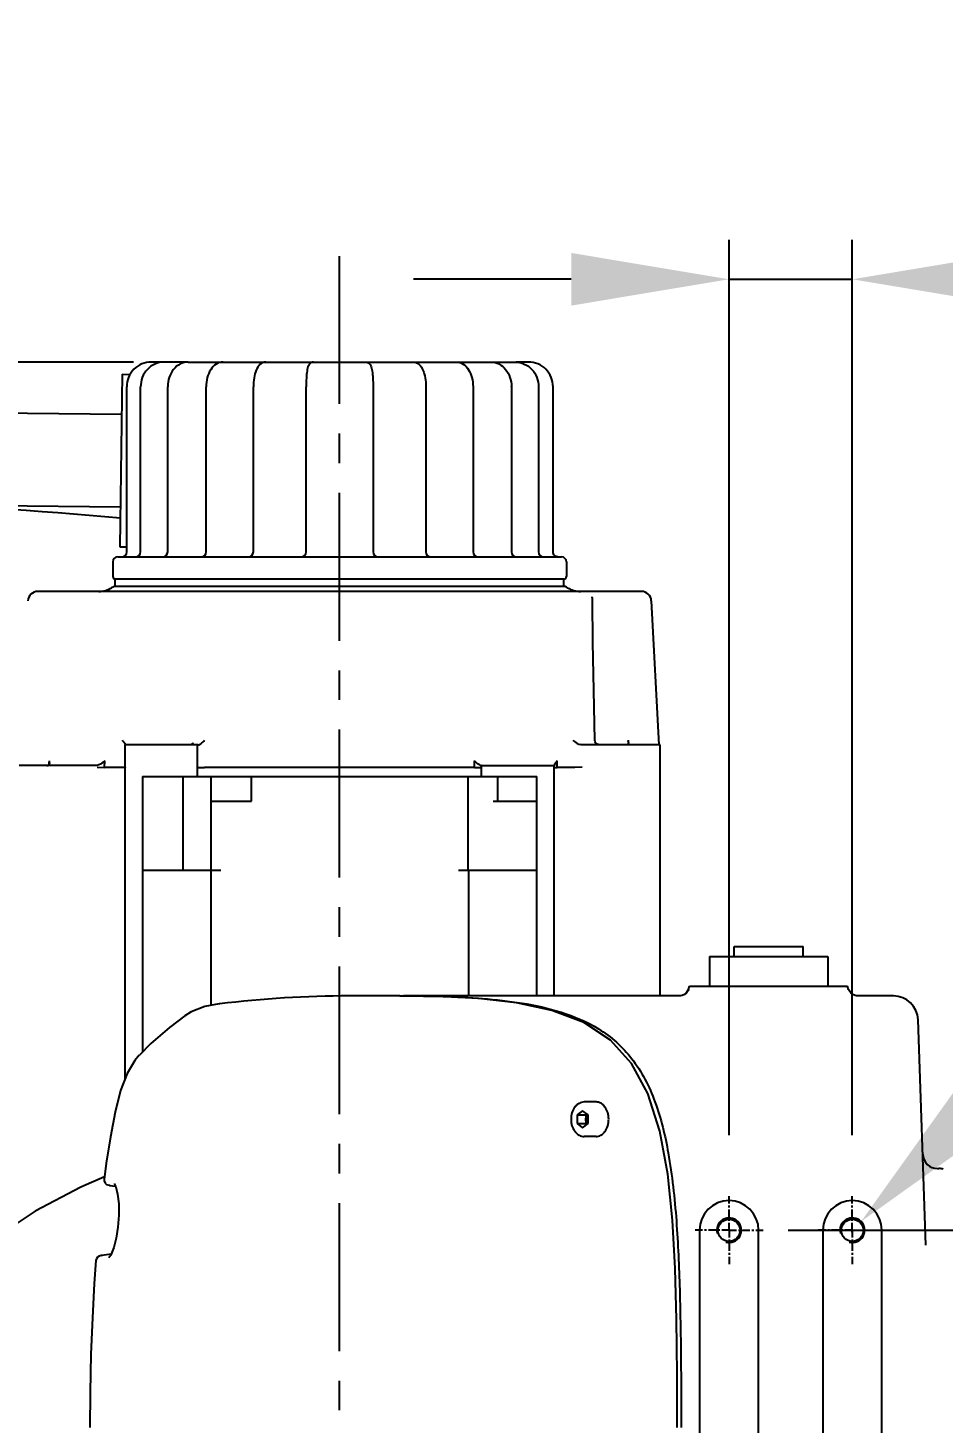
# Model space of a CAD drawing. Header units: millimetres. Extents: x 4086 to 10416, y 123 to 1549.
# Drawn here: x 7031.9 to 7078.3, y 481.7 to 552.4 of the extents above; entities that cross this region are included whole.
import ezdxf

# ---------------------------------------------------------------- set-up
doc = ezdxf.new("R2010")
doc.units = ezdxf.units.MM
doc.linetypes.add('CENTER', pattern=[0.6, 0.375, -0.075, 0.075, -0.075])
for name, color, linetype in [('中心线', 7, 'Continuous'), ('外形图', 7, 'Continuous'), ('尺寸标注', 7, 'Continuous')]:
    doc.layers.add(name, color=color, linetype=linetype)
doc.styles.add('思源黑', font='SourceHanSansCN-Normal.ttf')
doc.dimstyles.new('尺寸标注_1_4比例中六', dxfattribs={"dimtxt": 10, "dimasz": 8, "dimexe": 2, "dimexo": 1.5, "dimgap": 1, "dimtad": 1, "dimdec": 1, "dimlfac": 4, "dimdsep": 46, "dimtxsty": '思源黑', "dimcen": 0.09, "dimadec": 0, "dimazin": 0, "dimtp": 0.01, "dimtm": 0.01, "dimtfac": 1, "dimtdec": 1, "dimtofl": 0, "dimtmove": 0, "dimatfit": 3, "dimfxl": 1, "dimtolj": 1, "dimarcsym": 0})
doc.dimstyles.new('尺寸标注_1_4比例中六弯折', dxfattribs={"dimtxt": 10, "dimasz": 8, "dimexe": 2, "dimexo": 1.5, "dimgap": 1, "dimtad": 1, "dimtih": 1, "dimtoh": 1, "dimdec": 1, "dimlfac": 4, "dimdsep": 46, "dimtxsty": '思源黑', "dimcen": 0.09, "dimadec": 0, "dimazin": 0, "dimtp": 0.01, "dimtm": 0.01, "dimtfac": 1, "dimtdec": 1, "dimtofl": 0, "dimtmove": 0, "dimatfit": 3, "dimfxl": 1, "dimtolj": 1, "dimarcsym": 0})

# ---------------------------------------------------------------- blocks, each defined once
blk = doc.blocks.new('*D801')
at = {"layer": 'Defpoints', "color": 0}
for p in [(7068.95, 491.453), (7068.95, 471.453), (7108.19, 471.453)]:
    blk.add_point(p, dxfattribs=at)
at = {"layer": '尺寸标注', "color": 0, "linetype": 'Continuous', "lineweight": -2}
for p, q in [((7070.45, 491.453), (7110.19, 491.453)), ((7108.19, 483.453), (7108.19, 479.453)), ((7070.45, 471.453), (7110.19, 471.453)), ((7108.19, 471.453), (7108.19, 444.253))]:
    blk.add_line(p, q, dxfattribs=at)
at = {"layer": '尺寸标注', "color": 0}
for points in [[(7109.523, 483.453), (7106.856, 483.453), (7108.19, 491.453)], [(7106.856, 479.453), (7109.523, 479.453), (7108.19, 471.453)]]:
    blk.add_solid(points, dxfattribs=at)
at = {"layer": '尺寸标注', "color": 0, "insert": (7102.012, 452.097), "char_height": 10, "attachment_point": 5, "rotation": 90, "style": '思源黑'}
blk.add_mtext('\\A1;80', dxfattribs=at)
blk = doc.blocks.new('*D802')
at = {"layer": 'Defpoints', "color": 0}
for p in [(7073.7, 539.648), (7067.45, 494.766), (7073.7, 494.766)]:
    blk.add_point(p, dxfattribs=at)
at = {"layer": '尺寸标注', "color": 0, "linetype": 'Continuous', "lineweight": -2}
for p, q in [((7067.45, 496.266), (7067.45, 541.648)), ((7073.7, 496.266), (7073.7, 541.648)), ((7059.45, 539.648), (7051.45, 539.648)), ((7081.7, 539.648), (7105.415, 539.648))]:
    blk.add_line(p, q, dxfattribs=at)
at = {"layer": '尺寸标注', "color": 0}
for points in [[(7059.45, 538.315), (7059.45, 540.982), (7067.45, 539.648)], [(7081.7, 540.982), (7081.7, 538.315), (7073.7, 539.648)]]:
    blk.add_solid(points, dxfattribs=at)
at = {"layer": '尺寸标注', "color": 0, "insert": (7097.557, 545.826), "char_height": 10, "attachment_point": 5, "style": '思源黑'}
blk.add_mtext('\\A1;25', dxfattribs=at)
blk = doc.blocks.new('*D803')
at = {"layer": 'Defpoints', "color": 0}
for p in [(7074.142, 491.895), (7073.257, 491.012)]:
    blk.add_point(p, dxfattribs=at)
at = {"layer": '尺寸标注', "color": 0, "linetype": 'Continuous', "lineweight": -2}
for p in [(7079.804, 497.546), (7193.654, 512.414)]:
    blk.add_line(p, (7094.703, 512.414), dxfattribs=at)
at = {"layer": '尺寸标注', "color": 0, "linetype": 'Continuous'}
for p, q in [((7073.61, 491.453), (7073.79, 491.453)), ((7073.7, 491.363), (7073.7, 491.543))]:
    blk.add_line(p, q, dxfattribs=at)
at = {"layer": '尺寸标注', "color": 0}
blk.add_solid([(7078.863, 498.49), (7080.746, 496.602), (7074.142, 491.895)], dxfattribs=at)
at = {"layer": '尺寸标注', "color": 0, "insert": (7144.678, 520.436), "char_height": 10, "attachment_point": 5, "style": '思源黑'}
blk.add_mtext('\\A1;4×M5{\\C7; \\A1;\\fSource Han Sans CN Normal|b0|i0|c0|p34;depth}7.5', dxfattribs=at)
blk = doc.blocks.new('*D817')
at = {"layer": 'Defpoints', "color": 0}
for p in [(6899.275, 535.453), (7038.743, 535.453), (7009.199, 425.455)]:
    blk.add_point(p, dxfattribs=at)
at = {"layer": '尺寸标注', "color": 0, "lineweight": -2}
for p, q in [((7037.243, 535.453), (6897.275, 535.453)), ((6899.275, 433.455), (6899.275, 527.453)), ((7007.699, 425.455), (6897.275, 425.455))]:
    blk.add_line(p, q, dxfattribs=at)
at = {"layer": '尺寸标注', "color": 0}
for points in [[(6900.608, 527.453), (6897.941, 527.453), (6899.275, 535.453)], [(6897.941, 433.455), (6900.608, 433.455), (6899.275, 425.455)]]:
    blk.add_solid(points, dxfattribs=at)
at = {"layer": '尺寸标注', "color": 0, "insert": (6893.097, 480.454), "char_height": 10, "attachment_point": 5, "rotation": 90, "style": '思源黑'}
blk.add_mtext('\\A1;440', dxfattribs=at)

msp = doc.modelspace()

# ---------------------------------------------------------------- linework, layer by layer
at = {"layer": '中心线', "linetype": 'CENTER', "ltscale": 20}
msp.add_line((7047.7, 425.328), (7047.7, 541.244), dxfattribs=at)
at = {"layer": '外形图', "linetype": 'Continuous'}
for p, q in [((7038.743, 535.453), (7038.149, 535.453)), ((7040.022, 535.453), (7038.783, 535.453)), ((7040.025, 535.453), (7056.616, 535.453)), ((7057.283, 535.453), (7056.657, 535.453)), ((7036.665, 534.835), (7036.561, 526.085)), ((7036.665, 534.835), (7037.075, 534.83)), ((7036.907, 525.828), (7036.907, 534.203)), ((7037.609, 525.828), (7037.609, 534.203)), ((7038.982, 525.828), (7038.982, 534.203)), ((7040.932, 525.828), (7040.932, 534.203)), ((7043.326, 525.828), (7043.326, 534.203)), ((7046.001, 525.828), (7046.001, 534.203)), ((7049.398, 534.203), (7049.398, 525.828)), ((7052.073, 534.203), (7052.073, 525.828)), ((7054.467, 534.203), (7054.467, 525.828)), ((7056.417, 534.203), (7056.417, 525.828)), ((7057.79, 534.203), (7057.79, 525.828)), ((7058.522, 525.828), (7058.522, 534.203)), ((7026.141, 532.935), (7036.641, 532.81)), ((7026.086, 528.235), (7036.585, 528.11)), ((7036.561, 526.085), (7036.907, 526.081)), ((7036.45, 525.578), (7058.95, 525.578)), ((7036.2, 525.328), (7036.2, 524.578)), ((7059.2, 525.328), (7059.2, 524.578)), ((7059.145, 524.078), (7036.254, 524.078)), ((7036.325, 524.078), (7036.325, 524.453)), ((7059.075, 524.453), (7036.325, 524.453)), ((7059.075, 524.078), (7059.075, 524.453)), ((7063.007, 523.828), (7032.392, 523.828)), ((7060.511, 523.55), (7060.51, 523.554)), ((7060.51, 523.554), (7060.51, 523.552)), ((7060.51, 523.552), (7060.51, 523.552)), ((7060.512, 523.539), (7060.511, 523.55)), ((7060.524, 523.344), (7060.522, 523.402)), ((7063.507, 523.354), (7063.889, 516.05)), ((7060.651, 516.207), (7060.646, 516.283)), ((7060.651, 516.207), (7060.651, 516.207)), ((7036.825, 499.147), (7036.825, 516.053)), ((7040.53, 516.053), (7036.825, 516.053)), ((7040.225, 516.096), (7040.181, 516.066)), ((7040.24, 516.115), (7040.225, 516.096)), ((7040.24, 516.115), (7040.239, 516.114)), ((7040.5, 514.453), (7040.5, 516.053)), ((7063.95, 516.053), (7060.011, 516.053)), ((7063.95, 503.328), (7063.95, 516.053)), ((7035.314, 515.003), (7031.45, 515.003)), ((7032.97, 515.058), (7032.975, 515.137)), ((7032.975, 515.137), (7032.981, 515.24)), ((7035.404, 514.916), (7035.772, 514.903)), ((7036.664, 514.903), (7035.771, 514.903)), ((7035.772, 514.903), (7035.796, 515.24)), ((7054.544, 514.903), (7040.855, 514.903)), ((7054.544, 514.903), (7054.544, 515.24)), ((7054.87, 515.003), (7058.575, 515.003)), ((7054.9, 514.453), (7054.9, 515.003)), ((7058.575, 503.328), (7058.575, 515.003)), ((7058.735, 514.903), (7058.735, 515.24)), ((7059.628, 514.903), (7058.735, 514.903)), ((7059.995, 514.916), (7059.628, 514.903)), ((7037.7, 514.453), (7037.7, 500.477)), ((7037.7, 514.453), (7057.7, 514.453)), ((7039.745, 514.453), (7039.745, 509.703)), ((7041.175, 514.453), (7041.175, 509.703)), ((7043.231, 513.203), (7043.231, 514.453)), ((7054.225, 509.703), (7054.225, 514.453)), ((7055.718, 513.203), (7055.718, 514.453)), ((7057.7, 503.328), (7057.7, 514.453)), ((7041.175, 513.203), (7043.231, 513.203)), ((7055.495, 513.203), (7057.7, 513.203)), ((7037.7, 509.703), (7041.67, 509.703)), ((7041.17, 509.703), (7041.17, 502.843)), ((7041.675, 509.703), (7041.67, 509.703)), ((7053.729, 509.703), (7053.725, 509.703)), ((7053.729, 509.703), (7057.7, 509.703)), ((7054.23, 509.703), (7054.23, 503.328)), ((7067.7, 505.328), (7067.7, 505.828)), ((7067.7, 505.828), (7071.2, 505.828)), ((7071.2, 505.328), (7071.2, 505.828)), ((7066.45, 505.328), (7066.45, 503.828)), ((7066.45, 505.328), (7072.45, 505.328)), ((7072.45, 505.328), (7072.45, 503.828)), ((7065.27, 503.472), (7065.387, 503.656)), ((7065.387, 503.656), (7065.45, 503.828)), ((7065.45, 503.828), (7073.45, 503.828)), ((7073.512, 503.656), (7073.45, 503.828)), ((7073.537, 503.599), (7073.512, 503.656)), ((7073.621, 503.481), (7073.512, 503.656)), ((7073.625, 503.477), (7073.537, 503.599)), ((7041.628, 502.927), (7041.601, 502.924)), ((7050.76, 503.328), (7048.2, 503.328)), ((7050.76, 503.328), (7050.815, 503.328)), ((7052.705, 503.302), (7050.815, 503.328)), ((7050.815, 503.328), (7050.853, 503.328)), ((7050.853, 503.328), (7050.944, 503.328)), ((7064.945, 503.328), (7050.944, 503.328)), ((7073.957, 503.328), (7073.956, 503.328)), ((7075.786, 503.328), (7073.982, 503.328)), ((7077.434, 490.696), (7077.035, 502.122)), ((7037.544, 500.322), (7037.544, 500.323)), ((7060.705, 497.953), (7060.108, 497.953)), ((7060.023, 497.511), (7059.748, 497.295)), ((7059.748, 497.295), (7059.748, 496.862)), ((7059.748, 497.295), (7060.192, 497.295)), ((7060.297, 497.295), (7060.023, 497.511)), ((7060.244, 497.336), (7060.192, 497.295)), ((7060.192, 497.295), (7060.192, 496.862)), ((7060.297, 496.862), (7060.297, 497.295)), ((7059.748, 496.862), (7060.023, 496.645)), ((7059.748, 496.862), (7060.192, 496.862)), ((7060.023, 496.645), (7060.297, 496.862)), ((7060.192, 496.862), (7060.244, 496.82)), ((7060.705, 496.203), (7060.108, 496.203)), ((7035.87, 494.855), (7035.758, 494.029)), ((7078.023, 494.578), (7078.093, 494.578)), ((7036.012, 493.733), (7036.036, 493.729)), ((7036.039, 493.728), (7036.035, 493.729)), ((7036.061, 493.727), (7036.039, 493.728)), ((7036.039, 493.728), (7036.335, 493.686)), ((7036.29, 493.816), (7036.291, 493.816)), ((7065.95, 491.453), (7065.95, 471.453)), ((7068.95, 471.453), (7068.95, 491.453)), ((7072.2, 491.453), (7072.2, 471.453)), ((7075.2, 471.453), (7075.2, 491.453)), ((7035.426, 490.093), (7035.364, 490.006)), ((7035.5, 490.14), (7035.426, 490.093)), ((7035.641, 490.175), (7035.644, 490.176)), ((7036.117, 490.239), (7035.644, 490.176)), ((7035.644, 490.176), (7035.663, 490.177)), ((7036.093, 490.192), (7035.999, 490.062)), ((7035.999, 490.062), (7036.003, 490.053)), ((7036.003, 490.053), (7036.002, 490.053)), ((7036.115, 490.234), (7036.093, 490.192)), ((7035.364, 490.006), (7035.343, 489.925))]:
    msp.add_line(p, q, dxfattribs=at)
at = {"layer": '外形图', "linetype": 'CENTER'}
for p, q in [((7067.45, 491.453), (7067.45, 493.266)), ((7073.7, 491.453), (7073.7, 493.266)), ((7067.45, 491.453), (7065.637, 491.453)), ((7067.45, 491.453), (7067.45, 489.641)), ((7067.45, 491.453), (7069.262, 491.453)), ((7073.7, 491.453), (7071.887, 491.453)), ((7073.7, 491.453), (7073.7, 489.641)), ((7073.7, 491.453), (7075.512, 491.453))]:
    msp.add_line(p, q, dxfattribs=at)
at = {"layer": '外形图', "linetype": 'Continuous'}
for points in [[(7060.522, 523.402), (7060.517, 523.487), (7060.512, 523.539)], [(7060.646, 516.283), (7060.591, 518.811), (7060.549, 521.262), (7060.524, 523.344)], [(7060.806, 516.067), (7060.724, 516.103), (7060.67, 516.157), (7060.651, 516.207)], [(7065.286, 503.489), (7065.182, 503.403), (7065.074, 503.352), (7064.994, 503.333), (7064.954, 503.329), (7064.948, 503.328)], [(7065.387, 503.656), (7065.367, 503.609), (7065.286, 503.489)], [(7073.845, 503.346), (7073.734, 503.393), (7073.625, 503.477)], [(7041.6, 502.924), (7040.872, 502.787), (7040.171, 502.52), (7039.854, 502.326)], [(7064.34, 494.299), (7063.943, 496.47), (7063.334, 498.38), (7062.504, 499.908), (7061.441, 501.079), (7060.078, 501.974), (7058.457, 502.593), (7056.671, 502.977), (7054.75, 503.197), (7052.705, 503.302)], [(7073.956, 503.328), (7073.948, 503.329), (7073.92, 503.331), (7073.845, 503.346)], [(7039.854, 502.326), (7039.071, 501.731), (7038.135, 500.91), (7037.544, 500.323)], [(7037.543, 500.322), (7037.319, 500.061), (7036.92, 499.399), (7036.592, 498.527), (7036.317, 497.43), (7036.079, 496.19), (7035.87, 494.855)], [(7064.826, 481.453), (7064.82, 484.153), (7064.789, 486.923), (7064.717, 489.52), (7064.58, 491.972), (7064.34, 494.299)], [(7035.776, 494.162), (7034.583, 493.643), (7032.257, 492.42), (7030.22, 491.072), (7028.627, 489.669), (7027.589, 488.292), (7027.183, 486.987)], [(7035.758, 494.029), (7035.761, 493.949), (7035.809, 493.842)], [(7035.809, 493.842), (7035.885, 493.775), (7035.954, 493.747), (7036.012, 493.733)], [(7036.263, 493.824), (7036.352, 493.652), (7036.443, 493.288), (7036.496, 492.785), (7036.502, 492.211), (7036.459, 491.617), (7036.372, 491.056), (7036.251, 490.579), (7036.115, 490.234)], [(7035.641, 490.175), (7035.615, 490.171), (7035.558, 490.16), (7035.5, 490.14)], [(7035.343, 489.925), (7035.26, 488.75), (7035.162, 487.013), (7035.088, 485.175), (7035.043, 483.225), (7035.03, 481.453)]]:
    msp.add_lwpolyline(points, dxfattribs=at)
for centre in [(7067.45, 491.453), (7073.7, 491.453)]:
    msp.add_circle(centre, 0.562, dxfattribs=at)
for centre, radius, start, end in [((7040.473, 534.203), 1.491, 179.36074, 179.99983), ((7054.926, 534.203), 1.491, 0.00017, 0.63926), ((7010.2, 228.703), 300, 84.95329, 89.83641), ((7036.45, 525.328), 0.25, 90, 180), ((7036.657, 525.828), 0.25, 270, 0), ((7037.359, 525.828), 0.25, 270, 0), ((7038.732, 525.828), 0.25, 270, 0), ((7040.682, 525.828), 0.25, 270, 0), ((7043.076, 525.828), 0.25, 270, 0), ((7045.751, 525.828), 0.25, 270, 0), ((7049.648, 525.828), 0.25, 180, 270), ((7052.323, 525.828), 0.25, 180, 270), ((7054.717, 525.828), 0.25, 180, 270), ((7056.667, 525.828), 0.25, 180, 270), ((7058.04, 525.828), 0.25, 180, 270), ((7058.77, 525.824), 0.246, 258.71234, 269.94864), ((7058.95, 525.328), 0.25, 0, 90), ((7035.482, 525.078), 1.25, 270, 301.78833), ((7036.799, 522.953), 1.25, 115.84193, 121.78833), ((7036.325, 524.578), 0.125, 180, 270), ((7059.075, 524.578), 0.125, 270, 0), ((7058.6, 522.953), 1.25, 58.21167, 64.15807), ((7059.917, 525.078), 1.25, 238.21167, 270), ((7032.392, 523.328), 0.5, 90, 177), ((7063.007, 523.328), 0.5, 3, 90), ((7062.534, 516.195), 0.193, 183.23402, 187.03316), ((7040.146, 516.17), 0.109, 329.70175, 333.8858), ((7048.2, 449.266), 54.062, 90, 97.00201), ((7075.786, 502.078), 1.25, 2, 90), ((7078.023, 495.328), 0.75, 182, 270), ((7078.093, 493.828), 0.75, 73.68281, 90), ((7067.45, 491.453), 1.5, 0, 180), ((7073.7, 491.453), 1.5, 0, 180), ((7067.45, 491.453), 0.625, 255, 195), ((7073.7, 491.453), 0.625, 255, 195)]:
    msp.add_arc(centre, radius, start, end, dxfattribs=at)
for points, knots in [([(7038.149, 535.453), (7037.832, 535.453), (7037.17, 535.184), (7036.907, 534.522), (7036.907, 534.203)], [0, 0, 0, 0, 5511.839417, 11045.846512, 11045.846512, 11045.846512, 11045.846512]), ([(7038.783, 535.453), (7038.48, 535.453), (7037.84, 535.166), (7037.609, 534.518), (7037.609, 534.203)], [0, 0, 0, 0, 5431.829415, 11062.514363, 11062.514363, 11062.514363, 11062.514363]), ([(7040.025, 535.453), (7039.886, 535.453), (7039.599, 535.382), (7039.135, 534.997), (7038.986, 534.525), (7038.982, 534.22)], [0, 0, 0, 0, 3695.266132, 7521.996206, 15613.913385, 15613.913385, 15613.913385, 15613.913385]), ([(7041.791, 535.453), (7041.667, 535.453), (7041.409, 535.37), (7041.133, 535.065), (7040.968, 534.66), (7040.932, 534.359), (7040.932, 534.203)], [0, 0, 0, 0, 4402.314588, 9074.029958, 14225.840094, 19758.118639, 19758.118639, 19758.118639, 19758.118639]), ([(7043.958, 535.453), (7043.849, 535.453), (7043.625, 535.345), (7043.448, 535.025), (7043.347, 534.639), (7043.326, 534.354), (7043.326, 534.203)], [0, 0, 0, 0, 4286.399858, 8731.74334, 13968.978303, 19857.670732, 19857.670732, 19857.670732, 19857.670732]), ([(7046.381, 535.453), (7046.318, 535.453), (7046.201, 535.407), (7046.112, 535.274), (7046.073, 535.14), (7046.035, 534.932), (7046.008, 534.617), (7046.001, 534.349), (7046.001, 534.203)], [0, 0, 0, 0, 3885.437053, 6911.355143, 9456.020124, 12353.730716, 19778.693076, 28679.029035, 28679.029035, 28679.029035, 28679.029035]), ([(7049.018, 535.453), (7049.082, 535.453), (7049.199, 535.407), (7049.287, 535.274), (7049.326, 535.14), (7049.364, 534.932), (7049.391, 534.617), (7049.398, 534.349), (7049.398, 534.203)], [0, 0, 0, 0, 3911.69112, 6958.05547, 9519.914862, 12437.205411, 19912.338563, 28872.814479, 28872.814479, 28872.814479, 28872.814479]), ([(7051.441, 535.453), (7051.55, 535.453), (7051.774, 535.345), (7051.951, 535.025), (7052.052, 534.639), (7052.073, 534.354), (7052.073, 534.203)], [0, 0, 0, 0, 4363.126344, 8888.0414, 14219.022782, 20213.122708, 20213.122708, 20213.122708, 20213.122708]), ([(7053.608, 535.453), (7053.732, 535.453), (7053.99, 535.37), (7054.266, 535.065), (7054.431, 534.66), (7054.467, 534.359), (7054.467, 534.203)], [0, 0, 0, 0, 4525.125175, 9327.166558, 14622.695825, 20309.307362, 20309.307362, 20309.307362, 20309.307362]), ([(7055.374, 535.453), (7055.513, 535.453), (7055.8, 535.382), (7056.264, 534.997), (7056.413, 534.525), (7056.417, 534.22)], [0, 0, 0, 0, 3825.883961, 7787.878765, 16165.823693, 16165.823693, 16165.823693, 16165.823693]), ([(7056.616, 535.453), (7056.92, 535.453), (7057.559, 535.166), (7057.79, 534.518), (7057.79, 534.203)], [0, 0, 0, 0, 5661.091615, 11529.431894, 11529.431894, 11529.431894, 11529.431894]), ([(7058.522, 534.203), (7058.522, 534.522), (7058.26, 535.184), (7057.6, 535.453), (7057.283, 535.453)], [0, 0, 0, 0, 5792.785878, 11550.491285, 11550.491285, 11550.491285, 11550.491285]), ([(7036.665, 516.29), (7036.706, 516.249), (7036.761, 516.18), (7036.824, 516.099), (7036.825, 516.064)], [0, 0, 0, 0, 6983.914829, 11174.962209, 11174.962209, 11174.962209, 11174.962209]), ([(7040.588, 516.07), (7040.612, 516.082), (7040.711, 516.143), (7040.797, 516.223), (7040.855, 516.29)], [0, 0, 0, 0, 2575.317818, 11272.17023, 11272.17023, 11272.17023, 11272.17023]), ([(7059.529, 516.29), (7059.554, 516.266), (7059.665, 516.167), (7059.801, 516.09), (7059.913, 516.064)], [0, 0, 0, 0, 2703.7876, 11733.61214, 11733.61214, 11733.61214, 11733.61214]), ([(7040.252, 516.147), (7040.251, 516.142), (7040.249, 516.134), (7040.246, 516.126), (7040.244, 516.122)], [0, 0, 0, 0, 5681.004496, 11262.007193, 11262.007193, 11262.007193, 11262.007193]), ([(7062.479, 516.053), (7062.464, 516.053), (7062.415, 516.058), (7062.369, 516.095), (7062.354, 516.127)], [0, 0, 0, 0, 3474.800588, 11803.560493, 11803.560493, 11803.560493, 11803.560493]), ([(7032.859, 515.003), (7032.896, 515.003), (7032.973, 515.029), (7032.996, 515.103), (7032.998, 515.136)], [0, 0, 0, 0, 5939.27302, 11091.546958, 11091.546958, 11091.546958, 11091.546958]), ([(7035.796, 515.24), (7035.771, 515.216), (7035.659, 515.118), (7035.524, 515.04), (7035.411, 515.014)], [0, 0, 0, 0, 2561.068303, 11156.125371, 11156.125371, 11156.125371, 11156.125371]), ([(7036.825, 514.916), (7036.825, 514.913), (7036.803, 514.913), (7036.779, 514.907), (7036.725, 514.906), (7036.686, 514.904), (7036.664, 514.903)], [0, 0, 0, 0, 1376.537142, 5242.84278, 11486.466425, 19836.389658, 19836.389658, 19836.389658, 19836.389658]), ([(7040.5, 514.91), (7040.5, 514.907), (7040.516, 514.909), (7040.533, 514.905), (7040.572, 514.905), (7040.638, 514.903), (7040.735, 514.902), (7040.814, 514.903), (7040.855, 514.903)], [0, 0, 0, 0, 649.460175, 2508.536383, 5473.826056, 9358.968102, 18872.6142, 28720.936351, 28720.936351, 28720.936351, 28720.936351]), ([(7054.825, 515.014), (7054.8, 515.025), (7054.696, 515.087), (7054.607, 515.171), (7054.544, 515.24)], [0, 0, 0, 0, 2586.196623, 11622.706142, 11622.706142, 11622.706142, 11622.706142]), ([(7054.544, 514.903), (7054.578, 514.903), (7054.692, 514.903), (7054.806, 514.901), (7054.886, 514.907)], [0, 0, 0, 0, 3443.527931, 11622.663488, 11622.663488, 11622.663488, 11622.663488]), ([(7058.735, 515.24), (7058.693, 515.199), (7058.637, 515.13), (7058.575, 515.049), (7058.575, 515.014)], [0, 0, 0, 0, 7324.973657, 11716.820184, 11716.820184, 11716.820184, 11716.820184]), ([(7050.944, 503.328), (7052.281, 503.328), (7054.292, 503.288), (7056.963, 502.996), (7058.964, 502.562), (7060.941, 501.733), (7062.684, 500.181), (7063.808, 497.93), (7064.207, 496.247), (7064.364, 495.372)], [0, 0, 0, 0, 7894.385691, 11853.082273, 15845.637569, 19950.295485, 24370.982535, 29293.019135, 34540.808567, 34540.808567, 34540.808567, 34540.808567]), ([(7060.108, 497.953), (7060.062, 497.953), (7059.969, 497.941), (7059.838, 497.887), (7059.72, 497.802), (7059.583, 497.651), (7059.465, 497.407), (7059.434, 497.189), (7059.434, 497.078)], [0, 0, 0, 0, 3414.918082, 6882.749125, 10451.998952, 14159.521629, 21998.263801, 30268.779119, 30268.779119, 30268.779119, 30268.779119]), ([(7061.344, 497.078), (7061.344, 497.191), (7061.314, 497.41), (7061.198, 497.657), (7061.066, 497.807), (7060.954, 497.89), (7060.832, 497.942), (7060.747, 497.953), (7060.705, 497.953)], [0, 0, 0, 0, 8607.205064, 16644.120964, 20351.760871, 23837.5224, 27143.429939, 30347.794229, 30347.794229, 30347.794229, 30347.794229]), ([(7060.192, 497.078), (7060.192, 497.101), (7060.197, 497.186), (7060.225, 497.271), (7060.259, 497.325)], [0, 0, 0, 0, 3099.957718, 11905.775055, 11905.775055, 11905.775055, 11905.775055]), ([(7059.434, 497.078), (7059.434, 496.967), (7059.465, 496.75), (7059.583, 496.505), (7059.72, 496.354), (7059.838, 496.269), (7059.969, 496.216), (7060.062, 496.203), (7060.108, 496.203)], [0, 0, 0, 0, 8273.892727, 16115.765065, 19824.749329, 23395.406549, 26864.616578, 30280.930999, 30280.930999, 30280.930999, 30280.930999]), ([(7060.259, 496.832), (7060.248, 496.849), (7060.208, 496.925), (7060.192, 497.013), (7060.192, 497.078)], [0, 0, 0, 0, 2845.367186, 11908.462561, 11908.462561, 11908.462561, 11908.462561]), ([(7060.705, 496.203), (7060.747, 496.203), (7060.832, 496.215), (7060.954, 496.266), (7061.066, 496.349), (7061.198, 496.5), (7061.314, 496.746), (7061.344, 496.965), (7061.344, 497.078)], [0, 0, 0, 0, 3207.732679, 6517.115348, 10006.541067, 13718.0784, 21763.442608, 30379.695461, 30379.695461, 30379.695461, 30379.695461]), ([(7064.364, 495.372), (7064.569, 494.234), (7064.812, 491.921), (7065.012, 487.276), (7065.019, 483.782), (7065.019, 481.453)], [0, 0, 0, 0, 4178.691375, 8380.301067, 16792.364303, 16792.364303, 16792.364303, 16792.364303])]:
    msp.add_open_spline(points, degree=3, knots=knots, dxfattribs=at)
for points in [[(7058.595, 525.651), (7058.55, 525.697), (7058.522, 525.765), (7058.522, 525.828)], [(7058.77, 525.578), (7058.707, 525.578), (7058.639, 525.607), (7058.595, 525.651)], [(7062.341, 516.184), (7062.339, 516.22), (7062.346, 516.256), (7062.358, 516.29)], [(7040.53, 516.053), (7040.55, 516.053), (7040.57, 516.062), (7040.588, 516.07)], [(7060.011, 516.053), (7059.979, 516.053), (7059.944, 516.054), (7059.915, 516.069)], [(7062.354, 516.127), (7062.348, 516.141), (7062.344, 516.156), (7062.342, 516.171)], [(7032.998, 515.136), (7033, 515.171), (7032.993, 515.207), (7032.981, 515.24)], [(7035.411, 515.014), (7035.38, 515.007), (7035.347, 515), (7035.316, 515.008)], [(7054.87, 515.003), (7054.854, 515.003), (7054.839, 515.009), (7054.825, 515.014)], [(7058.594, 514.911), (7058.612, 514.909), (7058.63, 514.908), (7058.649, 514.907)], [(7058.649, 514.907), (7058.678, 514.905), (7058.706, 514.904), (7058.735, 514.903)]]:
    msp.add_open_spline(points, degree=3, dxfattribs=at)
at = {"layer": '尺寸标注'}
msp.add_line((7067.45, 539.648), (7073.7, 539.648), dxfattribs=at)

# ---------------------------------------------------------------- dimensions: what is measured, and where the dimension line sits
at = {"layer": '尺寸标注', "linetype": 'Continuous'}
dim = msp.add_linear_dim(base=(7073.7, 539.648), p1=(7067.45, 494.766), p2=(7073.7, 494.766), dimstyle='尺寸标注_1_4比例中六', dxfattribs=at)
dim.commit()
dim.dimension.update_dxf_attribs({"geometry": '*D802', "text_midpoint": (7097.557, 539.648), "dimtype": 160})
at = {"layer": '尺寸标注'}
dim = msp.add_linear_dim(base=(6899.275, 535.453), p1=(7009.199, 425.455), p2=(7038.743, 535.453), angle=90, dimstyle='尺寸标注_1_4比例中六', dxfattribs=at)
dim.commit()
dim.dimension.update_dxf_attribs({"geometry": '*D817', "text_midpoint": (6893.097, 480.454)})
at = {"layer": '尺寸标注', "linetype": 'Continuous'}
dim = msp.add_diameter_dim_2p(p1=(7073.257, 491.012), p2=(7074.142, 491.895), text='4×M5{\\C7; \\A1;\\fSource Han Sans CN Normal|b0|i0|c0|p34;depth}7.5', dimstyle='尺寸标注_1_4比例中六弯折', override={"dimtxsty": '思源黑'}, dxfattribs=at)
dim.commit()
dim.dimension.update_dxf_attribs({"geometry": '*D803', "text_midpoint": (7144.678, 512.414), "dimtype": 163})
dim = msp.add_linear_dim(base=(7108.19, 471.453), p1=(7068.95, 491.453), p2=(7068.95, 471.453), angle=270, dimstyle='尺寸标注_1_4比例中六', dxfattribs=at)
dim.commit()
dim.dimension.update_dxf_attribs({"geometry": '*D801', "text_midpoint": (7108.19, 452.097), "dimtype": 160})

doc.saveas('drawing.dxf')
